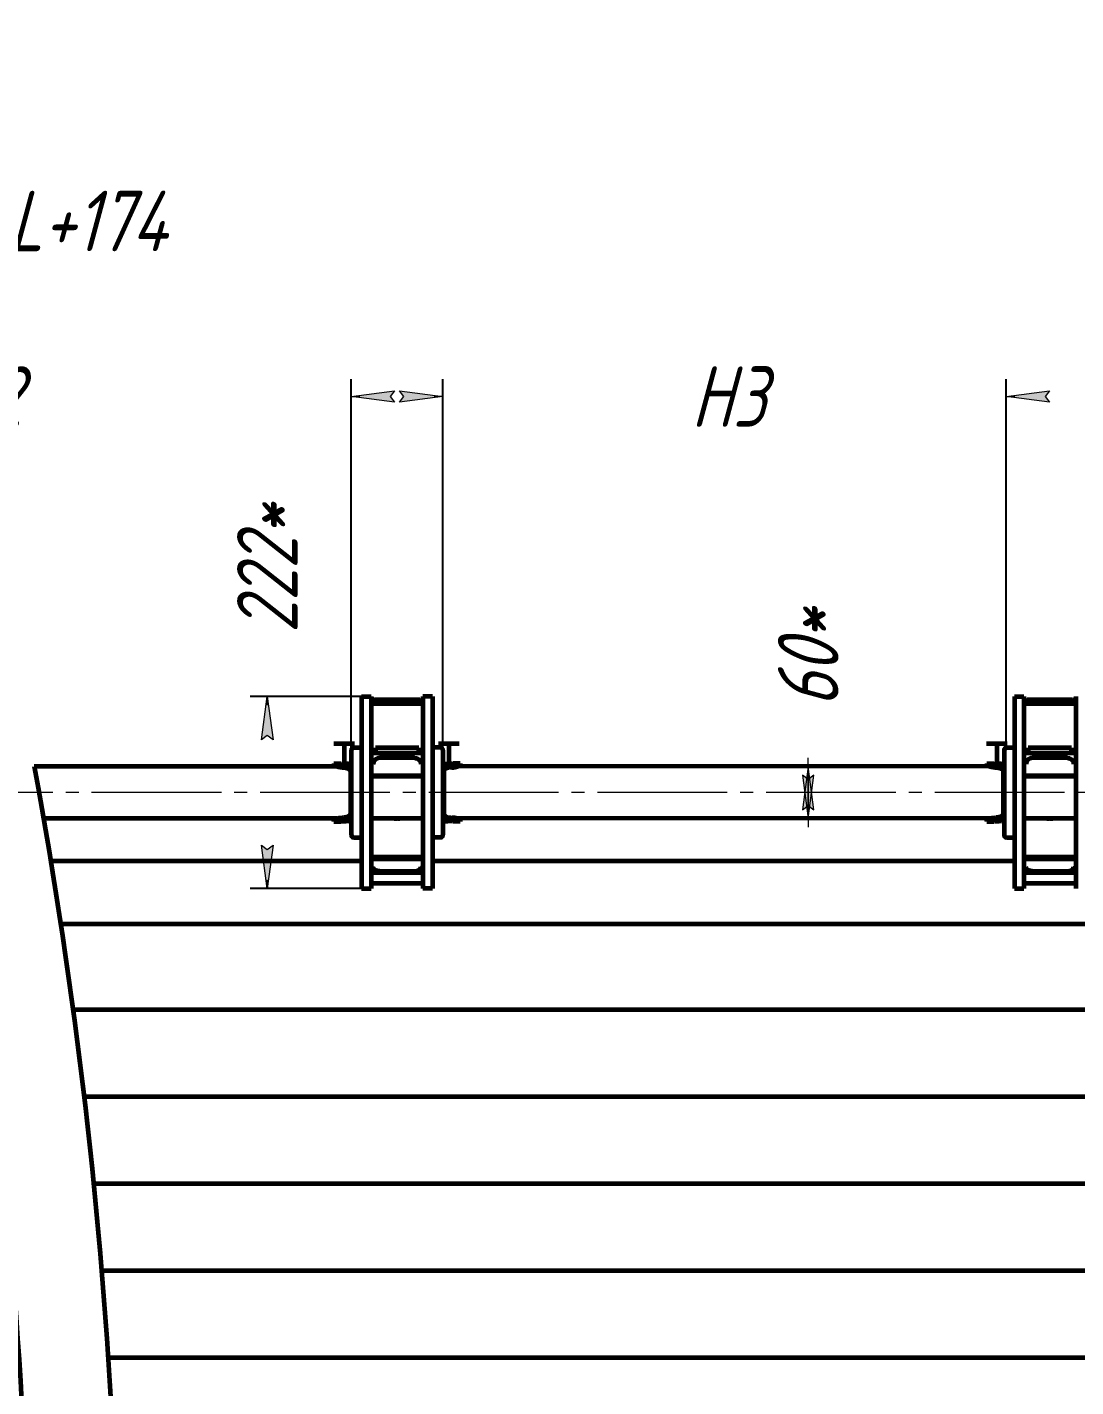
# Model space of a CAD drawing. Header units: millimetres. Extents: x 0 to 841, y 0 to 594.
# Drawn here: x 253.7 to 375, y 436.7 to 594 of the extents above; entities that cross this region are included whole.
import ezdxf

# ---------------------------------------------------------------- set-up
doc = ezdxf.new("R2010")
doc.units = ezdxf.units.MM
for name, pattern in [('K5LT_AXLED', [19.5, 15, -1.5, 1.5, -1.5]), ('K5LT_BASIC', [0]), ('K5LT_THIN', [0])]:
    doc.linetypes.add(name, pattern=pattern)
doc.layers.add('Системный слой', color=7, linetype='Continuous')
doc.styles.add('KDIMTEXTSTYLE', font='GOST_AU.SHX', dxfattribs={"width": 0.96, "oblique": 15, "height": 5})
doc.dimstyles.new('KDIMSTYLE (0.10)', dxfattribs={"dimtxt": 5, "dimasz": 1, "dimexe": 2, "dimexo": 0, "dimgap": 1, "dimtad": 1, "dimlfac": 10, "dimtxsty": 'KDIMTEXTSTYLE', "dimsah": 1, "dimcen": 0, "dimdle": 1, "dimadec": 0, "dimazin": 0, "dimtfac": 0.667, "dimtmove": 0, "dimatfit": 3, "dimfxl": 1, "dimtvp": 1, "dimtolj": 1, "dimtzin": 0, "dimarcsym": 0})

# ---------------------------------------------------------------- blocks, each defined once
blk = doc.blocks.new('KDIMARROW_01')
at = {"layer": 'Системный слой'}
blk.add_hatch(color=0, dxfattribs=at).paths.add_polyline_path([(0, 0), (-5, 0.66), (-4.5, 0), (-5, -0.66)])
at = {"layer": 'Системный слой', "color": 0, "linetype": 'K5LT_THIN', "lineweight": 18}
for p, q in [((-4.5, 0), (-5, 0.66)), ((-5, 0.66), (0, 0)), ((0, 0), (-5, -0.66)), ((-5, -0.66), (-4.5, 0)), ((0, 0), (-1, 0))]:
    blk.add_line(p, q, dxfattribs=at)
blk = doc.blocks.new('KDIMARROW_02')
at = {"layer": 'Системный слой'}
blk.add_hatch(color=0, dxfattribs=at).paths.add_polyline_path([(4.5, 0), (5, 0.66), (0, 0), (5, -0.66)])
at = {"layer": 'Системный слой', "color": 0, "linetype": 'K5LT_THIN', "lineweight": 18}
for p, q in [((0, 0), (-1, 0)), ((5, 0.66), (0, 0)), ((0, 0), (5, -0.66)), ((0, 0), (7, 0)), ((4.5, 0), (5, 0.66)), ((5, -0.66), (4.5, 0))]:
    blk.add_line(p, q, dxfattribs=at)

msp = doc.modelspace()

# ---------------------------------------------------------------- linework, layer by layer
at = {"layer": 'Системный слой', "color": 5, "linetype": 'K5LT_BASIC', "lineweight": 60, "true_color": 0x0000ff}
for p, q in [((292.3977, 516.5687), (292.3977, 494.3687)), ((292.3977, 516.5687), (293.4977, 516.5687)), ((293.4977, 516.5687), (293.4977, 494.3687)), ((299.4977, 515.9687), (293.4977, 515.9687)), ((293.8727, 516.2187), (294.4977, 516.2187)), ((294.4977, 516.2187), (298.4977, 516.2187)), ((298.4977, 516.2187), (299.1227, 516.2187)), ((299.4977, 516.5687), (299.4977, 494.3687)), ((300.5977, 516.5687), (299.4977, 516.5687)), ((300.5977, 516.5687), (300.5977, 494.3687)), ((367.8977, 516.5687), (367.8977, 494.3687)), ((367.8977, 516.5687), (368.9977, 516.5687)), ((368.9977, 516.5687), (368.9977, 494.3687)), ((374.9977, 515.9687), (368.9977, 515.9687)), ((369.3727, 516.2187), (369.9977, 516.2187)), ((369.9977, 516.2187), (373.9977, 516.2187)), ((373.9977, 516.2187), (374.6227, 516.2187)), ((374.9977, 516.5687), (374.9977, 494.3687)), ((299.4977, 515.7187), (293.4977, 515.7187)), ((374.9977, 515.7187), (368.9977, 515.7187)), ((289.1747, 511.1365), (291.5747, 511.1365)), ((290.3747, 511.1365), (290.3747, 508.7733)), ((301.2977, 511.1365), (303.6977, 511.1365)), ((302.4977, 511.1365), (302.4977, 508.7733)), ((364.6747, 511.1365), (367.0747, 511.1365)), ((365.8747, 511.1365), (365.8747, 508.7733)), ((291.1977, 510.3687), (291.1977, 500.5687)), ((291.4977, 510.6687), (292.3977, 510.6687)), ((299.4977, 510.0211), (293.4977, 510.0211)), ((293.9977, 510.6589), (293.9977, 510.1353)), ((298.9977, 510.6589), (293.9977, 510.6589)), ((293.9977, 510.1353), (293.9977, 510.0211)), ((298.9977, 510.1353), (298.9977, 510.6589)), ((298.9977, 510.0211), (298.9977, 510.1353)), ((301.4977, 510.6687), (300.5977, 510.6687)), ((301.7977, 510.3687), (301.7977, 500.5687)), ((366.6977, 510.3687), (366.6977, 500.5687)), ((366.9977, 510.6687), (367.8977, 510.6687)), ((374.9977, 510.0211), (368.9977, 510.0211)), ((369.4977, 510.6589), (369.4977, 510.1353)), ((374.4977, 510.6589), (369.4977, 510.6589)), ((369.4977, 510.1353), (369.4977, 510.0211)), ((374.4977, 510.1353), (374.4977, 510.6589)), ((374.4977, 510.0211), (374.4977, 510.1353)), ((289.5331, 508.4687), (254.5302, 508.4687)), ((289.1977, 508.8187), (289.1977, 508.7666)), ((289.1977, 508.8187), (290.0077, 508.8187)), ((289.1977, 508.7666), (289.1977, 508.6732)), ((289.1977, 508.6732), (289.1977, 508.7187)), ((290.3747, 508.7733), (290.6207, 508.7733)), ((290.9877, 508.8187), (291.0977, 508.8187)), ((298.4977, 509.4715), (294.4977, 509.4715)), ((302.0077, 508.8187), (301.8977, 508.8187)), ((302.6207, 508.7733), (302.3747, 508.7733)), ((303.7977, 508.8187), (302.9877, 508.8187)), ((365.1202, 508.5325), (303.4623, 508.4687)), ((303.7977, 508.8187), (303.7977, 508.7666)), ((303.7977, 508.7666), (303.7977, 508.6732)), ((303.7977, 508.6732), (303.7977, 508.7187)), ((364.6977, 508.8187), (364.6977, 508.7666)), ((364.6977, 508.8187), (365.5077, 508.8187)), ((364.6977, 508.7666), (364.6977, 508.6732)), ((364.6977, 508.6732), (364.6977, 508.7187)), ((365.8747, 508.7733), (366.1207, 508.7733)), ((366.4877, 508.8187), (366.5977, 508.8187)), ((373.9977, 509.4715), (369.9977, 509.4715)), ((291.0977, 507.9158), (291.0977, 503.0217)), ((299.4977, 507.4057), (293.4977, 507.4057)), ((299.4977, 507.3285), (293.4977, 507.3285)), ((301.8977, 507.9158), (301.8977, 503.0217)), ((366.5977, 507.9158), (366.5977, 503.0217)), ((374.9977, 507.4057), (368.9977, 507.4057)), ((374.9977, 507.3285), (368.9977, 507.3285)), ((289.5331, 502.4687), (255.6033, 502.4687)), ((289.1977, 502.2187), (289.1977, 502.2643)), ((289.1977, 502.2643), (289.1977, 502.1709)), ((289.1977, 502.1709), (289.1977, 502.1187)), ((289.1977, 502.1187), (290.0077, 502.1187)), ((290.3747, 502.1642), (290.6207, 502.1642)), ((290.9877, 502.1187), (291.0977, 502.1187)), ((296.1602, 502.4687), (293.4977, 502.4687)), ((296.8977, 502.4687), (296.0977, 502.4687)), ((299.4977, 502.4687), (296.8352, 502.4687)), ((302.0077, 502.1187), (301.8977, 502.1187)), ((302.6207, 502.1642), (302.3747, 502.1642)), ((303.7977, 502.1187), (302.9877, 502.1187)), ((365.4725, 502.5201), (303.4623, 502.4687)), ((303.7977, 502.2187), (303.7977, 502.2643)), ((303.7977, 502.2643), (303.7977, 502.1709)), ((303.7977, 502.1709), (303.7977, 502.1187)), ((364.6977, 502.2187), (364.6977, 502.2643)), ((364.6977, 502.2643), (364.6977, 502.1709)), ((364.6977, 502.1709), (364.6977, 502.1187)), ((364.6977, 502.1187), (365.5077, 502.1187)), ((365.8747, 502.1642), (366.1207, 502.1642)), ((366.4877, 502.1187), (366.5977, 502.1187)), ((371.6602, 502.4687), (368.9977, 502.4687)), ((372.3977, 502.4687), (371.5977, 502.4687)), ((374.9977, 502.4687), (372.3352, 502.4687)), ((291.4977, 500.2687), (292.3977, 500.2687)), ((301.4977, 500.2687), (300.5977, 500.2687)), ((366.9977, 500.2687), (367.8977, 500.2687)), ((256.4318, 497.5784), (292.3977, 497.5784)), ((299.4977, 497.9845), (293.4977, 497.9845)), ((299.4977, 497.7823), (293.4977, 497.7823)), ((300.5977, 497.5784), (368.1477, 497.5784)), ((374.9977, 497.9845), (368.9977, 497.9845)), ((374.9977, 497.7823), (368.9977, 497.7823)), ((299.4977, 496.1659), (293.4977, 496.1659)), ((294.4977, 496.3806), (298.4977, 496.3806)), ((374.9977, 496.1659), (368.9977, 496.1659)), ((369.9977, 496.3806), (373.9977, 496.3806)), ((292.3977, 494.3687), (293.4977, 494.3687)), ((293.4977, 494.9784), (299.4977, 494.9784)), ((300.5977, 494.3687), (299.4977, 494.3687)), ((367.8977, 494.3687), (368.9977, 494.3687)), ((368.9977, 494.9784), (374.9977, 494.9784)), ((257.5905, 490.2836), (402.2477, 490.2836)), ((259.0143, 480.3918), (397.0879, 480.3918)), ((260.2892, 470.3268), (396.8138, 470.3268)), ((261.389, 460.2618), (396.8138, 460.2618)), ((262.3138, 450.1968), (396.9066, 450.1968)), ((263.0638, 440.1318), (396.7674, 440.1318))]:
    msp.add_line(p, q, dxfattribs=at)
at = {"layer": 'Системный слой', "color": 30, "linetype": 'K5LT_AXLED', "lineweight": 18, "true_color": 0xff8000}
msp.add_line((412.6762, 505.4687), (76.5974, 505.4687), dxfattribs=at)
at = {"layer": 'Системный слой', "color": 5, "linetype": 'K5LT_BASIC', "lineweight": 60, "true_color": 0x0000ff}
for centre, radius, start, end in [((293.6227, 516.0937), 0.125, 270, 0), ((293.8727, 516.0937), 0.125, 90, 180), ((299.1227, 516.0937), 0.125, 0, 90), ((299.3727, 516.0937), 0.125, 180, 270), ((369.1227, 516.0937), 0.125, 270, 0), ((369.3727, 516.0937), 0.125, 90, 180), ((374.6227, 516.0937), 0.125, 0, 90), ((374.8727, 516.0937), 0.125, 180, 270), ((291.4977, 510.3687), 0.3, 90, 180), ((301.4977, 510.3687), 0.3, 0, 90), ((366.9977, 510.3687), 0.3, 90, 180), ((290.8878, 512.5031), 3.788, 256.564897, 258.226133), ((290.1065, 512.5081), 3.7932, 281.775007, 283.433981), ((291.0977, 508.9187), 0.1, 270, 0), ((301.8977, 508.9187), 0.1, 180, 270), ((302.889, 512.5081), 3.7932, 256.566019, 258.224993), ((302.1076, 512.5031), 3.788, 281.773867, 283.435103), ((366.3878, 512.5031), 3.788, 256.564897, 258.226133), ((365.6065, 512.5081), 3.7932, 281.775007, 283.433981), ((366.5977, 508.9187), 0.1, 270, 0), ((290.8889, 498.4294), 3.7931, 101.774953, 103.433966), ((290.1079, 498.4357), 3.7867, 76.564608, 78.226437), ((291.0977, 502.0187), 0.1, 0, 90), ((301.8977, 502.0187), 0.1, 90, 180), ((302.8875, 498.4357), 3.7867, 101.773563, 103.435392), ((302.1065, 498.4294), 3.7931, 76.566034, 78.225047), ((366.3889, 498.4294), 3.7931, 101.774953, 103.433966), ((365.6079, 498.4357), 3.7867, 76.564608, 78.226437), ((366.5977, 502.0187), 0.1, 0, 90), ((291.4977, 500.5687), 0.3, 180, 270), ((301.4977, 500.5687), 0.3, 270, 0), ((366.9977, 500.5687), 0.3, 180, 270)]:
    msp.add_arc(centre, radius, start, end, dxfattribs=at)
for points, knots in [([(244.2302, 508.4687), (249.0329, 482.3772), (252.0693, 456.2432), (253.3393, 430.0668), (255.6116, 383.2326), (243.7877, 336.1678), (243.1932, 289.1568), (242.6399, 245.4117), (252.8574, 201.2028), (248.7743, 157.8151), (246.353, 132.085), (241.8414, 106.4931), (235.2396, 81.0394)], [0, 0, 0, 0, 1, 1, 1, 2, 2, 2, 3, 3, 3, 4, 4, 4, 4]), ([(254.5302, 508.4687), (259.3329, 482.3772), (262.3693, 456.2432), (263.6393, 430.0668), (265.9116, 383.2326), (254.3116, 336.1763), (253.4932, 289.1568), (252.7319, 245.4191), (261.8957, 201.228), (257.8642, 157.8151), (255.4756, 132.0942), (251.1605, 106.5023), (244.9187, 81.0394)], [0, 0, 0, 0, 1, 1, 1, 2, 2, 2, 3, 3, 3, 4, 4, 4, 4]), ([(290.1477, 508.4641), (290.1079, 508.4641), (290.0481, 508.4658), (289.9629, 508.4719), (289.8853, 508.4799), (289.7909, 508.4937), (289.6893, 508.5141), (289.5908, 508.5396), (289.5043, 508.5673), (289.431, 508.5954), (289.3702, 508.6226), (289.3201, 508.6487), (289.2787, 508.6738), (289.247, 508.6969), (289.2249, 508.7169), (289.2115, 508.7325), (289.2007, 508.7493), (289.1977, 508.76), (289.1977, 508.7666)], [0, 0, 0, 0, 1.50856881, 2.26277853, 3.26822553, 4.52474211, 6.03221033, 7.51130734, 8.93433273, 10.25957663, 11.50116496, 12.67607089, 13.82908741, 15.00793307, 16.03073627, 16.89453183, 17.58093283, 19, 19, 19, 19]), ([(290.1477, 508.3747), (290.1079, 508.3747), (290.0481, 508.3764), (289.9629, 508.3824), (289.8853, 508.3905), (289.7909, 508.4043), (289.6893, 508.4246), (289.5908, 508.4501), (289.5043, 508.4776), (289.431, 508.5055), (289.3702, 508.5325), (289.3201, 508.5583), (289.2787, 508.5831), (289.247, 508.6058), (289.2249, 508.6252), (289.2115, 508.6404), (289.2007, 508.6567), (289.1977, 508.6669), (289.1977, 508.6732)], [0, 0, 0, 0, 1.50774979, 2.26154884, 3.26644571, 4.52226923, 6.02889881, 7.50716245, 8.92937881, 10.25386594, 11.49474797, 12.6691889, 13.82215173, 15.00171786, 16.02562198, 16.89070366, 17.57829172, 19, 19, 19, 19]), ([(290.1149, 508.7948), (290.1222, 508.7933), (290.1362, 508.7906), (290.1607, 508.7869), (290.1861, 508.7836), (290.2146, 508.7806), (290.2434, 508.7781), (290.2716, 508.7762), (290.2989, 508.7748), (290.3329, 508.7736), (290.3582, 508.7733), (290.3747, 508.7733)], [0, 0, 0, 0, 1.66893794, 2.86015255, 4.26189732, 5.60929933, 6.86044262, 8.02698057, 9.10486686, 10.12109118, 12, 12, 12, 12]), ([(290.1477, 508.4641), (290.1876, 508.4641), (290.2473, 508.4625), (290.3325, 508.4564), (290.4101, 508.4481), (290.5046, 508.4335), (290.6061, 508.411), (290.7046, 508.3807), (290.7911, 508.345), (290.8645, 508.3054), (290.9252, 508.2631), (290.9753, 508.2183), (291.0167, 508.17), (291.0484, 508.1202), (291.0705, 508.0718), (291.0839, 508.0293), (291.0947, 507.9786), (291.0977, 507.9414), (291.0977, 507.9158)], [0, 0, 0, 0, 1.50856881, 2.26277853, 3.26822553, 4.52474211, 6.03221033, 7.51130734, 8.93433273, 10.25957663, 11.50116496, 12.67607089, 13.82908741, 15.00793307, 16.03073627, 16.89453183, 17.58093283, 19, 19, 19, 19]), ([(290.1477, 508.3747), (290.1876, 508.3747), (290.2473, 508.3731), (290.3325, 508.367), (290.4101, 508.3587), (290.5046, 508.3441), (290.6061, 508.3215), (290.7046, 508.2911), (290.7911, 508.2554), (290.8644, 508.2156), (290.9252, 508.1731), (290.9753, 508.1279), (291.0167, 508.0794), (291.0484, 508.0291), (291.0705, 507.9802), (291.0839, 507.9372), (291.0947, 507.886), (291.0977, 507.8483), (291.0977, 507.8224)], [0, 0, 0, 0, 1.50774979, 2.26154884, 3.26644571, 4.52226923, 6.02889881, 7.50716245, 8.92937881, 10.25386594, 11.49474797, 12.6691889, 13.82215173, 15.00171786, 16.02562198, 16.89070366, 17.57829172, 19, 19, 19, 19]), ([(290.8805, 508.7948), (290.8733, 508.7933), (290.8593, 508.7906), (290.8347, 508.7869), (290.8093, 508.7836), (290.7808, 508.7806), (290.752, 508.7781), (290.7238, 508.7762), (290.6966, 508.7748), (290.6625, 508.7736), (290.6372, 508.7733), (290.6207, 508.7733)], [0, 0, 0, 0, 1.66893794, 2.86015255, 4.26189732, 5.60929933, 6.86044262, 8.02698057, 9.10486686, 10.12109118, 12, 12, 12, 12]), ([(294.4977, 509.4715), (294.4666, 509.4715), (294.4049, 509.4678), (294.3145, 509.4515), (294.2281, 509.4252), (294.1468, 509.3898), (294.0715, 509.346), (294.0028, 509.2947), (293.9414, 509.2369), (293.8878, 509.1733), (293.8423, 509.105), (293.8055, 509.0327), (293.7773, 508.9575), (293.7581, 508.8801), (293.7492, 508.8112), (293.7477, 508.7684), (293.7477, 508.752)], [0, 0, 0, 0, 1.35077672, 2.68059394, 3.98882795, 5.27749133, 6.54833757, 7.80296923, 9.04289435, 10.26961995, 11.4846864, 12.68974705, 13.88654329, 15.07694281, 16.26293146, 17, 17, 17, 17]), ([(298.4977, 509.4715), (298.5176, 509.4715), (298.5682, 509.4695), (298.6486, 509.4586), (298.7365, 509.4358), (298.8198, 509.4036), (298.8974, 509.3628), (298.9685, 509.3141), (299.0327, 509.2586), (299.0892, 509.197), (299.1376, 509.1303), (299.1776, 509.0593), (299.2089, 508.9851), (299.2314, 508.9083), (299.2448, 508.8304), (299.2477, 508.778), (299.2477, 508.752)], [0, 0, 0, 0, 0.86280479, 2.20100468, 3.51681103, 4.81234975, 6.08946511, 7.34979275, 8.59487694, 9.82620554, 11.04532175, 12.25380533, 13.45337867, 14.64588168, 15.83323644, 17, 17, 17, 17]), ([(302.8477, 508.4641), (302.8079, 508.4641), (302.7481, 508.4625), (302.6629, 508.4564), (302.5853, 508.4481), (302.4909, 508.4335), (302.3893, 508.411), (302.2908, 508.3807), (302.2043, 508.345), (302.131, 508.3054), (302.0702, 508.2631), (302.0201, 508.2183), (301.9787, 508.17), (301.947, 508.1202), (301.9249, 508.0718), (301.9115, 508.0293), (301.9007, 507.9786), (301.8977, 507.9414), (301.8977, 507.9158)], [0, 0, 0, 0, 1.50856881, 2.26277853, 3.26822553, 4.52474211, 6.03221033, 7.51130734, 8.93433273, 10.25957663, 11.50116496, 12.67607089, 13.82908741, 15.00793307, 16.03073627, 16.89453183, 17.58093283, 19, 19, 19, 19]), ([(302.8477, 508.3747), (302.8079, 508.3747), (302.7481, 508.3731), (302.6629, 508.367), (302.5853, 508.3587), (302.4909, 508.3441), (302.3893, 508.3215), (302.2908, 508.2911), (302.2043, 508.2554), (302.131, 508.2156), (302.0702, 508.1731), (302.0201, 508.1279), (301.9787, 508.0794), (301.947, 508.0291), (301.9249, 507.9802), (301.9115, 507.9372), (301.9007, 507.886), (301.8977, 507.8483), (301.8977, 507.8224)], [0, 0, 0, 0, 1.50774979, 2.26154884, 3.26644571, 4.52226923, 6.02889881, 7.50716245, 8.92937881, 10.25386594, 11.49474797, 12.6691889, 13.82215173, 15.00171786, 16.02562198, 16.89070366, 17.57829172, 19, 19, 19, 19]), ([(302.1149, 508.7948), (302.1222, 508.7933), (302.1362, 508.7906), (302.1607, 508.7869), (302.1861, 508.7836), (302.2146, 508.7806), (302.2434, 508.7781), (302.2716, 508.7762), (302.2989, 508.7748), (302.3329, 508.7736), (302.3582, 508.7733), (302.3747, 508.7733)], [0, 0, 0, 0, 1.66893794, 2.86015255, 4.26189732, 5.60929933, 6.86044262, 8.02698057, 9.10486686, 10.12109118, 12, 12, 12, 12]), ([(302.8805, 508.7948), (302.8733, 508.7933), (302.8593, 508.7906), (302.8347, 508.7869), (302.8093, 508.7836), (302.7808, 508.7806), (302.752, 508.7781), (302.7238, 508.7762), (302.6966, 508.7748), (302.6625, 508.7736), (302.6372, 508.7733), (302.6207, 508.7733)], [0, 0, 0, 0, 1.66893794, 2.86015255, 4.26189732, 5.60929933, 6.86044262, 8.02698057, 9.10486686, 10.12109118, 12, 12, 12, 12]), ([(302.8477, 508.4641), (302.8876, 508.4641), (302.9473, 508.4658), (303.0325, 508.4719), (303.1101, 508.4799), (303.2046, 508.4937), (303.3061, 508.5141), (303.4046, 508.5396), (303.4911, 508.5673), (303.5645, 508.5954), (303.6252, 508.6226), (303.6753, 508.6487), (303.7167, 508.6738), (303.7484, 508.6969), (303.7705, 508.7169), (303.7839, 508.7325), (303.7947, 508.7493), (303.7977, 508.76), (303.7977, 508.7666)], [0, 0, 0, 0, 1.50856881, 2.26277853, 3.26822553, 4.52474211, 6.03221033, 7.51130734, 8.93433273, 10.25957663, 11.50116496, 12.67607089, 13.82908741, 15.00793307, 16.03073627, 16.89453183, 17.58093283, 19, 19, 19, 19]), ([(302.8477, 508.3747), (302.8876, 508.3747), (302.9473, 508.3764), (303.0325, 508.3824), (303.1101, 508.3905), (303.2046, 508.4043), (303.3061, 508.4246), (303.4046, 508.4501), (303.4911, 508.4776), (303.5644, 508.5055), (303.6252, 508.5325), (303.6753, 508.5583), (303.7167, 508.5831), (303.7484, 508.6058), (303.7705, 508.6252), (303.7839, 508.6404), (303.7947, 508.6567), (303.7977, 508.6669), (303.7977, 508.6732)], [0, 0, 0, 0, 1.50774979, 2.26154884, 3.26644571, 4.52226923, 6.02889881, 7.50716245, 8.92937881, 10.25386594, 11.49474797, 12.6691889, 13.82215173, 15.00171786, 16.02562198, 16.89070366, 17.57829172, 19, 19, 19, 19]), ([(365.6477, 508.4641), (365.6079, 508.4641), (365.5481, 508.4658), (365.4629, 508.4719), (365.3853, 508.4799), (365.2909, 508.4937), (365.1893, 508.5141), (365.0908, 508.5396), (365.0043, 508.5673), (364.931, 508.5954), (364.8702, 508.6226), (364.8201, 508.6487), (364.7787, 508.6738), (364.747, 508.6969), (364.7249, 508.7169), (364.7115, 508.7325), (364.7007, 508.7493), (364.6977, 508.76), (364.6977, 508.7666)], [0, 0, 0, 0, 1.50856881, 2.26277853, 3.26822553, 4.52474211, 6.03221033, 7.51130734, 8.93433273, 10.25957663, 11.50116496, 12.67607089, 13.82908741, 15.00793307, 16.03073627, 16.89453183, 17.58093283, 19, 19, 19, 19]), ([(365.6477, 508.3747), (365.6079, 508.3747), (365.5481, 508.3764), (365.4629, 508.3824), (365.3853, 508.3905), (365.2909, 508.4043), (365.1893, 508.4246), (365.0908, 508.4501), (365.0043, 508.4776), (364.931, 508.5055), (364.8702, 508.5325), (364.8201, 508.5583), (364.7787, 508.5831), (364.747, 508.6058), (364.7249, 508.6252), (364.7115, 508.6404), (364.7007, 508.6567), (364.6977, 508.6669), (364.6977, 508.6732)], [0, 0, 0, 0, 1.50774979, 2.26154884, 3.26644571, 4.52226923, 6.02889881, 7.50716245, 8.92937881, 10.25386594, 11.49474797, 12.6691889, 13.82215173, 15.00171786, 16.02562198, 16.89070366, 17.57829172, 19, 19, 19, 19]), ([(365.6149, 508.7948), (365.6222, 508.7933), (365.6362, 508.7906), (365.6607, 508.7869), (365.6861, 508.7836), (365.7146, 508.7806), (365.7434, 508.7781), (365.7716, 508.7762), (365.7989, 508.7748), (365.8329, 508.7736), (365.8582, 508.7733), (365.8747, 508.7733)], [0, 0, 0, 0, 1.66893794, 2.86015255, 4.26189732, 5.60929933, 6.86044262, 8.02698057, 9.10486686, 10.12109118, 12, 12, 12, 12]), ([(365.6477, 508.4641), (365.6876, 508.4641), (365.7473, 508.4625), (365.8325, 508.4564), (365.9101, 508.4481), (366.0046, 508.4335), (366.1061, 508.411), (366.2046, 508.3807), (366.2911, 508.345), (366.3645, 508.3054), (366.4252, 508.2631), (366.4753, 508.2183), (366.5167, 508.17), (366.5484, 508.1202), (366.5705, 508.0718), (366.5839, 508.0293), (366.5947, 507.9786), (366.5977, 507.9414), (366.5977, 507.9158)], [0, 0, 0, 0, 1.50856881, 2.26277853, 3.26822553, 4.52474211, 6.03221033, 7.51130734, 8.93433273, 10.25957663, 11.50116496, 12.67607089, 13.82908741, 15.00793307, 16.03073627, 16.89453183, 17.58093283, 19, 19, 19, 19]), ([(365.6477, 508.3747), (365.6876, 508.3747), (365.7473, 508.3731), (365.8325, 508.367), (365.9101, 508.3587), (366.0046, 508.3441), (366.1061, 508.3215), (366.2046, 508.2911), (366.2911, 508.2554), (366.3644, 508.2156), (366.4252, 508.1731), (366.4753, 508.1279), (366.5167, 508.0794), (366.5484, 508.0291), (366.5705, 507.9802), (366.5839, 507.9372), (366.5947, 507.886), (366.5977, 507.8483), (366.5977, 507.8224)], [0, 0, 0, 0, 1.50774979, 2.26154884, 3.26644571, 4.52226923, 6.02889881, 7.50716245, 8.92937881, 10.25386594, 11.49474797, 12.6691889, 13.82215173, 15.00171786, 16.02562198, 16.89070366, 17.57829172, 19, 19, 19, 19]), ([(366.3805, 508.7948), (366.3733, 508.7933), (366.3593, 508.7906), (366.3347, 508.7869), (366.3093, 508.7836), (366.2808, 508.7806), (366.252, 508.7781), (366.2238, 508.7762), (366.1966, 508.7748), (366.1625, 508.7736), (366.1372, 508.7733), (366.1207, 508.7733)], [0, 0, 0, 0, 1.66893794, 2.86015255, 4.26189732, 5.60929933, 6.86044262, 8.02698057, 9.10486686, 10.12109118, 12, 12, 12, 12]), ([(369.9977, 509.4715), (369.9666, 509.4715), (369.9049, 509.4678), (369.8145, 509.4515), (369.7281, 509.4252), (369.6468, 509.3898), (369.5715, 509.346), (369.5028, 509.2947), (369.4414, 509.2369), (369.3878, 509.1733), (369.3423, 509.105), (369.3055, 509.0327), (369.2773, 508.9575), (369.2581, 508.8801), (369.2492, 508.8112), (369.2477, 508.7684), (369.2477, 508.752)], [0, 0, 0, 0, 1.35077672, 2.68059394, 3.98882795, 5.27749133, 6.54833757, 7.80296923, 9.04289435, 10.26961995, 11.4846864, 12.68974705, 13.88654329, 15.07694281, 16.26293146, 17, 17, 17, 17]), ([(373.9977, 509.4715), (374.0176, 509.4715), (374.0682, 509.4695), (374.1486, 509.4586), (374.2365, 509.4358), (374.3198, 509.4036), (374.3974, 509.3628), (374.4685, 509.3141), (374.5327, 509.2586), (374.5892, 509.197), (374.6376, 509.1303), (374.6776, 509.0593), (374.7089, 508.9851), (374.7314, 508.9083), (374.7448, 508.8304), (374.7477, 508.778), (374.7477, 508.752)], [0, 0, 0, 0, 0.86280479, 2.20100468, 3.51681103, 4.81234975, 6.08946511, 7.34979275, 8.59487694, 9.82620554, 11.04532175, 12.25380533, 13.45337867, 14.64588168, 15.83323644, 17, 17, 17, 17]), ([(289.1977, 502.2643), (289.1977, 502.2709), (289.2012, 502.282), (289.2138, 502.3001), (289.2309, 502.3182), (289.2611, 502.3427), (289.3073, 502.3724), (289.3693, 502.4049), (289.4436, 502.4373), (289.5288, 502.4683), (289.623, 502.4964), (289.7225, 502.5201), (289.8219, 502.5382), (289.9158, 502.5506), (290.0007, 502.5581), (290.0769, 502.562), (290.1248, 502.5627), (290.1477, 502.5627)], [0, 0, 0, 0, 1.42904617, 2.14318003, 3.09449359, 4.28220839, 5.70580548, 7.12718989, 8.54726266, 9.96611904, 11.38412796, 12.76626487, 14.07807894, 15.25016604, 16.28287106, 17.17625203, 18, 18, 18, 18]), ([(289.1977, 502.1709), (289.1977, 502.1779), (289.2012, 502.1895), (289.2138, 502.2082), (289.231, 502.2268), (289.2614, 502.2519), (289.3077, 502.2821), (289.3698, 502.3151), (289.4442, 502.3478), (289.5296, 502.379), (289.6239, 502.4071), (289.7235, 502.4308), (289.8229, 502.4489), (289.9167, 502.4613), (290.0013, 502.4688), (290.0773, 502.4726), (290.1249, 502.4733), (290.1477, 502.4733)], [0, 0, 0, 0, 1.42994836, 2.14455212, 3.09653398, 4.28515311, 5.70991561, 7.13255798, 8.55392342, 9.97409044, 11.39342667, 12.77660407, 14.08883622, 15.26004516, 16.29055655, 17.18042524, 18, 18, 18, 18]), ([(290.1149, 502.1427), (290.1222, 502.1442), (290.1362, 502.1468), (290.1607, 502.1506), (290.1861, 502.1539), (290.2146, 502.1569), (290.2434, 502.1594), (290.2716, 502.1613), (290.2989, 502.1627), (290.3329, 502.1638), (290.3582, 502.1642), (290.3747, 502.1642)], [0, 0, 0, 0, 1.66893794, 2.86015255, 4.26189732, 5.60929933, 6.86044262, 8.02698057, 9.10486686, 10.12109118, 12, 12, 12, 12]), ([(291.0977, 503.115), (291.0977, 503.0876), (291.0943, 503.0472), (291.0817, 502.9912), (291.0645, 502.9414), (291.0343, 502.8828), (290.9881, 502.8218), (290.9261, 502.7641), (290.8519, 502.7137), (290.7666, 502.6707), (290.6724, 502.6353), (290.5729, 502.6078), (290.4736, 502.588), (290.3796, 502.575), (290.2722, 502.5653), (290.1956, 502.5627), (290.1477, 502.5627)], [0, 0, 0, 0, 1.34965471, 2.02411448, 2.92257728, 4.04430792, 5.38881629, 6.73123489, 8.07241474, 9.41244576, 10.75167641, 12.05702793, 13.29596345, 14.40293459, 15.37826711, 17, 17, 17, 17]), ([(290.1477, 502.4733), (290.1876, 502.4733), (290.2473, 502.475), (290.3325, 502.4811), (290.4101, 502.4894), (290.5046, 502.504), (290.6061, 502.5265), (290.7046, 502.5568), (290.7911, 502.5925), (290.8645, 502.632), (290.9252, 502.6743), (290.9753, 502.7192), (291.0167, 502.7674), (291.0484, 502.8172), (291.0705, 502.8657), (291.0839, 502.9082), (291.0947, 502.9588), (291.0977, 502.9961), (291.0977, 503.0217)], [0, 0, 0, 0, 1.50856881, 2.26277853, 3.26822553, 4.52474211, 6.03221033, 7.51130734, 8.93433273, 10.25957663, 11.50116496, 12.67607089, 13.82908741, 15.00793307, 16.03073627, 16.89453183, 17.58093283, 19, 19, 19, 19]), ([(290.8805, 502.1427), (290.8733, 502.1442), (290.8593, 502.1468), (290.8347, 502.1506), (290.8093, 502.1539), (290.7808, 502.1569), (290.752, 502.1594), (290.7238, 502.1613), (290.6966, 502.1627), (290.6625, 502.1638), (290.6372, 502.1642), (290.6207, 502.1642)], [0, 0, 0, 0, 1.66893794, 2.86015255, 4.26189732, 5.60929933, 6.86044262, 8.02698057, 9.10486686, 10.12109118, 12, 12, 12, 12]), ([(296.1602, 502.4687), (296.1602, 502.4687), (296.162, 502.4689), (296.1701, 502.4698), (296.1838, 502.4713), (296.2032, 502.4733), (296.2281, 502.4757), (296.2582, 502.4782), (296.2923, 502.4808), (296.329, 502.4831), (296.3679, 502.485), (296.4074, 502.4865), (296.4436, 502.4874), (296.4799, 502.4878), (296.5083, 502.4878), (296.5454, 502.4875), (296.5817, 502.4867), (296.6256, 502.4851), (296.6624, 502.4833), (296.6967, 502.4812), (296.7279, 502.479), (296.7567, 502.4766), (296.7816, 502.4743), (296.8018, 502.4723), (296.8171, 502.4707), (296.8279, 502.4696), (296.8339, 502.4689), (296.8352, 502.4687), (296.8352, 502.4687)], [0, 0, 0, 0, 1.16029481, 2.33636904, 3.52822268, 4.751454, 5.99028361, 7.2441613, 8.4974888, 9.70154123, 10.85686876, 12.04956782, 13.11231468, 13.89345361, 15.03437234, 15.43770093, 16.94201293, 18.05843951, 19.23001616, 20.28754523, 21.39319674, 22.54671571, 23.6999797, 24.82257825, 25.91476635, 26.97680168, 28.03909469, 29, 29, 29, 29]), ([(301.8977, 503.115), (301.8977, 503.0876), (301.9012, 503.0472), (301.9138, 502.9912), (301.9309, 502.9414), (301.9611, 502.8828), (302.0073, 502.8218), (302.0693, 502.7641), (302.1436, 502.7137), (302.2288, 502.6707), (302.323, 502.6353), (302.4225, 502.6078), (302.5219, 502.588), (302.6158, 502.575), (302.7232, 502.5653), (302.7999, 502.5627), (302.8477, 502.5627)], [0, 0, 0, 0, 1.34965471, 2.02411448, 2.92257728, 4.04430792, 5.38881629, 6.73123489, 8.07241474, 9.41244576, 10.75167641, 12.05702793, 13.29596345, 14.40293459, 15.37826711, 17, 17, 17, 17]), ([(302.8477, 502.4733), (302.8079, 502.4733), (302.7481, 502.475), (302.6629, 502.4811), (302.5853, 502.4894), (302.4909, 502.504), (302.3893, 502.5265), (302.2908, 502.5568), (302.2043, 502.5925), (302.131, 502.632), (302.0702, 502.6743), (302.0201, 502.7192), (301.9787, 502.7674), (301.947, 502.8172), (301.9249, 502.8657), (301.9115, 502.9082), (301.9007, 502.9588), (301.8977, 502.9961), (301.8977, 503.0217)], [0, 0, 0, 0, 1.50856881, 2.26277853, 3.26822553, 4.52474211, 6.03221033, 7.51130734, 8.93433273, 10.25957663, 11.50116496, 12.67607089, 13.82908741, 15.00793307, 16.03073627, 16.89453183, 17.58093283, 19, 19, 19, 19]), ([(302.1149, 502.1427), (302.1222, 502.1442), (302.1362, 502.1468), (302.1607, 502.1506), (302.1861, 502.1539), (302.2146, 502.1569), (302.2434, 502.1594), (302.2716, 502.1613), (302.2989, 502.1627), (302.3329, 502.1638), (302.3582, 502.1642), (302.3747, 502.1642)], [0, 0, 0, 0, 1.66893794, 2.86015255, 4.26189732, 5.60929933, 6.86044262, 8.02698057, 9.10486686, 10.12109118, 12, 12, 12, 12]), ([(302.8805, 502.1427), (302.8733, 502.1442), (302.8593, 502.1468), (302.8347, 502.1506), (302.8093, 502.1539), (302.7808, 502.1569), (302.752, 502.1594), (302.7238, 502.1613), (302.6966, 502.1627), (302.6625, 502.1638), (302.6372, 502.1642), (302.6207, 502.1642)], [0, 0, 0, 0, 1.66893794, 2.86015255, 4.26189732, 5.60929933, 6.86044262, 8.02698057, 9.10486686, 10.12109118, 12, 12, 12, 12]), ([(303.7977, 502.2643), (303.7977, 502.2709), (303.7943, 502.282), (303.7817, 502.3001), (303.7645, 502.3182), (303.7343, 502.3427), (303.6881, 502.3724), (303.6261, 502.4049), (303.5519, 502.4373), (303.4666, 502.4683), (303.3724, 502.4964), (303.2729, 502.5201), (303.1736, 502.5382), (303.0796, 502.5506), (302.9948, 502.5581), (302.9185, 502.562), (302.8707, 502.5627), (302.8477, 502.5627)], [0, 0, 0, 0, 1.42904617, 2.14318003, 3.09449359, 4.28220839, 5.70580548, 7.12718989, 8.54726266, 9.96611904, 11.38412796, 12.76626487, 14.07807894, 15.25016604, 16.28287106, 17.17625203, 18, 18, 18, 18]), ([(303.7977, 502.1709), (303.7977, 502.1779), (303.7942, 502.1895), (303.7816, 502.2082), (303.7644, 502.2268), (303.7341, 502.2519), (303.6878, 502.2821), (303.6256, 502.3151), (303.5512, 502.3478), (303.4658, 502.379), (303.3715, 502.4071), (303.2719, 502.4308), (303.1726, 502.4489), (303.0787, 502.4613), (302.9941, 502.4688), (302.9182, 502.4726), (302.8705, 502.4733), (302.8477, 502.4733)], [0, 0, 0, 0, 1.42994836, 2.14455212, 3.09653398, 4.28515311, 5.70991561, 7.13255798, 8.55392342, 9.97409044, 11.39342667, 12.77660407, 14.08883622, 15.26004516, 16.29055655, 17.18042524, 18, 18, 18, 18]), ([(364.6977, 502.2643), (364.6977, 502.2709), (364.7012, 502.282), (364.7138, 502.3001), (364.7309, 502.3182), (364.7611, 502.3427), (364.8073, 502.3724), (364.8693, 502.4049), (364.9436, 502.4373), (365.0288, 502.4683), (365.123, 502.4964), (365.2225, 502.5201), (365.3219, 502.5382), (365.4158, 502.5506), (365.5007, 502.5581), (365.5769, 502.562), (365.6248, 502.5627), (365.6477, 502.5627)], [0, 0, 0, 0, 1.42904617, 2.14318003, 3.09449359, 4.28220839, 5.70580548, 7.12718989, 8.54726266, 9.96611904, 11.38412796, 12.76626487, 14.07807894, 15.25016604, 16.28287106, 17.17625203, 18, 18, 18, 18]), ([(364.6977, 502.1709), (364.6977, 502.1779), (364.7012, 502.1895), (364.7138, 502.2082), (364.731, 502.2268), (364.7614, 502.2519), (364.8077, 502.2821), (364.8698, 502.3151), (364.9442, 502.3478), (365.0296, 502.379), (365.1239, 502.4071), (365.2235, 502.4308), (365.3229, 502.4489), (365.4167, 502.4613), (365.5013, 502.4688), (365.5773, 502.4726), (365.6249, 502.4733), (365.6477, 502.4733)], [0, 0, 0, 0, 1.42994836, 2.14455212, 3.09653398, 4.28515311, 5.70991561, 7.13255798, 8.55392342, 9.97409044, 11.39342667, 12.77660407, 14.08883622, 15.26004516, 16.29055655, 17.18042524, 18, 18, 18, 18]), ([(365.6149, 502.1427), (365.6222, 502.1442), (365.6362, 502.1468), (365.6607, 502.1506), (365.6861, 502.1539), (365.7146, 502.1569), (365.7434, 502.1594), (365.7716, 502.1613), (365.7989, 502.1627), (365.8329, 502.1638), (365.8582, 502.1642), (365.8747, 502.1642)], [0, 0, 0, 0, 1.66893794, 2.86015255, 4.26189732, 5.60929933, 6.86044262, 8.02698057, 9.10486686, 10.12109118, 12, 12, 12, 12]), ([(366.5977, 503.115), (366.5977, 503.0876), (366.5943, 503.0472), (366.5817, 502.9912), (366.5645, 502.9414), (366.5343, 502.8828), (366.4881, 502.8218), (366.4261, 502.7641), (366.3519, 502.7137), (366.2666, 502.6707), (366.1724, 502.6353), (366.0729, 502.6078), (365.9736, 502.588), (365.8796, 502.575), (365.7722, 502.5653), (365.6956, 502.5627), (365.6477, 502.5627)], [0, 0, 0, 0, 1.34965471, 2.02411448, 2.92257728, 4.04430792, 5.38881629, 6.73123489, 8.07241474, 9.41244576, 10.75167641, 12.05702793, 13.29596345, 14.40293459, 15.37826711, 17, 17, 17, 17]), ([(365.6477, 502.4733), (365.6876, 502.4733), (365.7473, 502.475), (365.8325, 502.4811), (365.9101, 502.4894), (366.0046, 502.504), (366.1061, 502.5265), (366.2046, 502.5568), (366.2911, 502.5925), (366.3645, 502.632), (366.4252, 502.6743), (366.4753, 502.7192), (366.5167, 502.7674), (366.5484, 502.8172), (366.5705, 502.8657), (366.5839, 502.9082), (366.5947, 502.9588), (366.5977, 502.9961), (366.5977, 503.0217)], [0, 0, 0, 0, 1.50856881, 2.26277853, 3.26822553, 4.52474211, 6.03221033, 7.51130734, 8.93433273, 10.25957663, 11.50116496, 12.67607089, 13.82908741, 15.00793307, 16.03073627, 16.89453183, 17.58093283, 19, 19, 19, 19]), ([(366.3805, 502.1427), (366.3733, 502.1442), (366.3593, 502.1468), (366.3347, 502.1506), (366.3093, 502.1539), (366.2808, 502.1569), (366.252, 502.1594), (366.2238, 502.1613), (366.1966, 502.1627), (366.1625, 502.1638), (366.1372, 502.1642), (366.1207, 502.1642)], [0, 0, 0, 0, 1.66893794, 2.86015255, 4.26189732, 5.60929933, 6.86044262, 8.02698057, 9.10486686, 10.12109118, 12, 12, 12, 12]), ([(371.6602, 502.4687), (371.6602, 502.4687), (371.662, 502.4689), (371.6701, 502.4698), (371.6838, 502.4713), (371.7032, 502.4733), (371.7281, 502.4757), (371.7582, 502.4782), (371.7923, 502.4808), (371.829, 502.4831), (371.8679, 502.485), (371.9074, 502.4865), (371.9436, 502.4874), (371.9799, 502.4878), (372.0083, 502.4878), (372.0454, 502.4875), (372.0817, 502.4867), (372.1256, 502.4851), (372.1624, 502.4833), (372.1967, 502.4812), (372.2279, 502.479), (372.2567, 502.4766), (372.2816, 502.4743), (372.3018, 502.4723), (372.3171, 502.4707), (372.3279, 502.4696), (372.3339, 502.4689), (372.3352, 502.4687), (372.3352, 502.4687)], [0, 0, 0, 0, 1.16029481, 2.33636904, 3.52822268, 4.751454, 5.99028361, 7.2441613, 8.4974888, 9.70154123, 10.85686876, 12.04956782, 13.11231468, 13.89345361, 15.03437234, 15.43770093, 16.94201293, 18.05843951, 19.23001616, 20.28754523, 21.39319674, 22.54671571, 23.6999797, 24.82257825, 25.91476635, 26.97680168, 28.03909469, 29, 29, 29, 29]), ([(294.4977, 496.3806), (294.4685, 496.3806), (294.4108, 496.3827), (294.3266, 496.392), (294.2466, 496.4069), (294.1716, 496.4268), (294.1022, 496.4511), (294.0388, 496.4793), (293.9819, 496.5106), (293.9315, 496.5446), (293.8879, 496.5805), (293.8509, 496.6178), (293.8202, 496.656), (293.7954, 496.6945), (293.7762, 496.7333), (293.762, 496.772), (293.7527, 496.8107), (293.7484, 496.8443), (293.7477, 496.865), (293.7477, 496.8729)], [0, 0, 0, 0, 1.53988261, 3.03846253, 4.49890461, 5.9231108, 7.31063516, 8.65904371, 9.96425361, 11.2211475, 12.42474117, 13.57171803, 14.66164995, 15.69754743, 16.68554641, 17.63375498, 18.55167251, 19.44884448, 20, 20, 20, 20]), ([(298.4977, 496.3806), (298.527, 496.3806), (298.5846, 496.3827), (298.6689, 496.392), (298.7488, 496.4069), (298.8238, 496.4268), (298.8932, 496.4511), (298.9566, 496.4793), (299.0136, 496.5106), (299.0639, 496.5446), (299.1075, 496.5805), (299.1445, 496.6178), (299.1752, 496.656), (299.2, 496.6946), (299.2192, 496.7333), (299.2334, 496.7721), (299.2427, 496.8107), (299.247, 496.8443), (299.2477, 496.865), (299.2477, 496.8729)], [0, 0, 0, 0, 1.54038287, 3.03895053, 4.49938445, 5.9235734, 7.31106717, 8.65943559, 9.96461057, 11.22150111, 12.42506658, 13.57204546, 14.66196408, 15.69784689, 16.68578559, 17.63405282, 18.55186067, 19.44904306, 20, 20, 20, 20]), ([(369.9977, 496.3806), (369.9685, 496.3806), (369.9108, 496.3827), (369.8266, 496.392), (369.7466, 496.4069), (369.6716, 496.4268), (369.6022, 496.4511), (369.5388, 496.4793), (369.4819, 496.5106), (369.4315, 496.5446), (369.3879, 496.5805), (369.3509, 496.6178), (369.3202, 496.656), (369.2954, 496.6945), (369.2762, 496.7333), (369.262, 496.772), (369.2527, 496.8107), (369.2484, 496.8443), (369.2477, 496.865), (369.2477, 496.8729)], [0, 0, 0, 0, 1.53988261, 3.03846253, 4.49890461, 5.9231108, 7.31063516, 8.65904371, 9.96425361, 11.2211475, 12.42474117, 13.57171803, 14.66164995, 15.69754743, 16.68554641, 17.63375498, 18.55167251, 19.44884448, 20, 20, 20, 20]), ([(373.9977, 496.3806), (374.027, 496.3806), (374.0846, 496.3827), (374.1689, 496.392), (374.2488, 496.4069), (374.3238, 496.4268), (374.3932, 496.4511), (374.4566, 496.4793), (374.5136, 496.5106), (374.5639, 496.5446), (374.6075, 496.5805), (374.6445, 496.6178), (374.6752, 496.656), (374.7, 496.6946), (374.7192, 496.7333), (374.7334, 496.7721), (374.7427, 496.8107), (374.747, 496.8443), (374.7477, 496.865), (374.7477, 496.8729)], [0, 0, 0, 0, 1.54038287, 3.03895053, 4.49938445, 5.9235734, 7.31106717, 8.65943559, 9.96461057, 11.22150111, 12.42506658, 13.57204546, 14.66196408, 15.69784689, 16.68578559, 17.63405282, 18.55186067, 19.44904306, 20, 20, 20, 20])]:
    msp.add_open_spline(points, degree=3, knots=knots, dxfattribs=at)

# ---------------------------------------------------------------- dimensions: what is measured, and where the dimension line sits
at = {"layer": 'Системный слой', "color": 7}
for base, p1, p2, location, text in [((406.0977, 571.5823), (91.4977, 509.6687), (406.0977, 509.6687), (249.0977, 571.5823), '\\H7.0;\\W0.965;\\Q15;\\H7.0;\\W0.965;\\Q15;\\Q15;L\\H7.0;\\W0.965;\\Q15;\\Q15;вала=L+174 '), ((206.7977, 551.2803), (291.1977, 508.9187), (206.7977, 508.9187), (248.7977, 551.2803), '\\H7.0;\\W0.965;\\Q15;\\H7.0;\\W0.965;\\Q15;\\Q15;Н2'), ((301.7977, 551.2794), (366.9477, 510.3687), (301.7977, 508.9187), (334.7977, 551.2794), '\\H7.0;\\W0.965;\\Q15;\\H7.0;\\W0.965;\\Q15;\\Q15;Н3')]:
    msp.add_linear_dim(base=base, p1=p1, p2=p2, location=location, text=text, dimstyle='KDIMSTYLE (0.10)', override={"dimexo": 0, "dimblk1": 'KDIMARROW_01', "dimblk2": 'KDIMARROW_01', "dimse1": 0, "dimse2": 0, "dimclrt": 7, "dimtolj": 1}, dxfattribs=at).render()
for base, p1, p2, location, override in [((281.4929, 516.5687), (292.3977, 494.3687), (292.3977, 516.5687), (281.4929, 531.3337), {"dimexo": 0, "dimpost": '\\H7.0;\\W0.965;\\Q15;<>\\H7.0;\\W0.965;\\Q15;\\Q15;*', "dimblk1": 'KDIMARROW_01', "dimblk2": 'KDIMARROW_01', "dimse1": 0, "dimse2": 0, "dimclrt": 7, "dimtolj": 1}), ((344.0476, 502.4687), (342.447, 508.4687), (342.447, 502.4687), (344.0476, 521.0112), {"dimexo": 0, "dimpost": '\\H7.0;\\W0.965;\\Q15;<>\\H7.0;\\W0.965;\\Q15;\\Q15;*', "dimblk1": 'KDIMARROW_02', "dimblk2": 'KDIMARROW_02', "dimse1": 0, "dimse2": 0, "dimclrt": 7, "dimtolj": 1})]:
    msp.add_linear_dim(base=base, p1=p1, p2=p2, angle=90, location=location, dimstyle='KDIMSTYLE (0.10)', override=override, dxfattribs=at).render()

doc.saveas('drawing.dxf')
